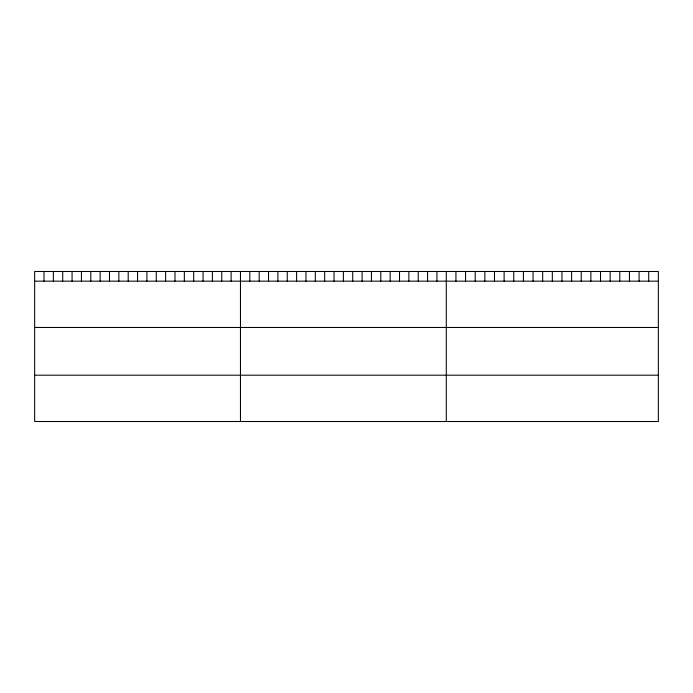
<?xml version="1.0" encoding="UTF-8"?>
<svg xmlns="http://www.w3.org/2000/svg" width="693" height="693" viewBox="0 0 693 693"><rect width="100%" height="100%" fill="white"/><g stroke="black" fill="none" stroke-linecap="round" stroke-linejoin="round"><path stroke-width="1.04" d="M658.35 281.15L658.35 421.509L34.65 421.509L34.65 271.491L658.35 271.491L658.35 281.15L34.65 281.15M34.65 327.468L658.35 327.468M34.65 375.19L658.35 375.19M648.709 271.491L648.709 281.15M639.076 271.491L639.076 281.15M629.435 271.491L629.435 281.15M619.793 271.491L619.793 281.15M610.152 271.491L610.152 281.15M600.519 271.491L600.519 281.15M590.878 271.491L590.878 281.15M581.236 271.491L581.236 281.15M571.595 271.491L571.595 281.15M561.962 271.491L561.962 281.15M552.321 271.491L552.321 281.15M542.68 271.491L542.68 281.15M533.047 271.491L533.047 281.15M523.406 271.491L523.406 281.15M513.764 271.491L513.764 281.15M504.123 271.491L504.123 281.15M494.49 271.491L494.49 281.15M484.849 271.491L484.849 281.15M475.207 271.491L475.207 281.15M465.566 271.491L465.566 281.15M455.933 271.491L455.933 281.15M446.292 271.491L446.292 421.509M436.936 271.491L436.936 281.15M427.581 271.491L427.581 281.15M418.226 271.491L418.226 281.15M408.87 271.491L408.87 281.15M399.514 271.491L399.514 281.15M390.159 271.491L390.159 281.15M380.803 271.491L380.803 281.15M371.448 271.491L371.448 281.15M362.092 271.491L362.092 281.15M352.737 271.491L352.737 281.15M343.381 271.491L343.381 281.15M334.026 271.491L334.026 281.15M324.671 271.491L324.671 281.15M315.315 271.491L315.315 281.15M305.959 271.491L305.959 281.15M296.604 271.491L296.604 281.15M287.249 271.491L287.249 281.15M277.893 271.491L277.893 281.15M268.537 271.491L268.537 281.15M259.182 271.491L259.182 281.15M249.826 271.491L249.826 281.15M240.471 271.491L240.471 421.509M231.115 271.491L231.115 281.15M221.76 271.491L221.76 281.15M212.404 271.491L212.404 281.15M203.049 271.491L203.049 281.15M193.694 271.491L193.694 281.15M184.338 271.491L184.338 281.15M174.982 271.491L174.982 281.15M165.627 271.491L165.627 281.15M156.272 271.491L156.272 281.15M146.916 271.491L146.916 281.15M137.56 271.491L137.56 281.15M128.205 271.491L128.205 281.15M118.849 271.491L118.849 281.15M109.494 271.491L109.494 281.15M100.138 271.491L100.138 281.15M90.783 271.491L90.783 281.15M81.427 271.491L81.427 281.15M72.072 271.491L72.072 281.15M62.717 271.491L62.717 281.15M53.361 271.491L53.361 281.15M44.005 271.491L44.005 281.15"/></g></svg>
